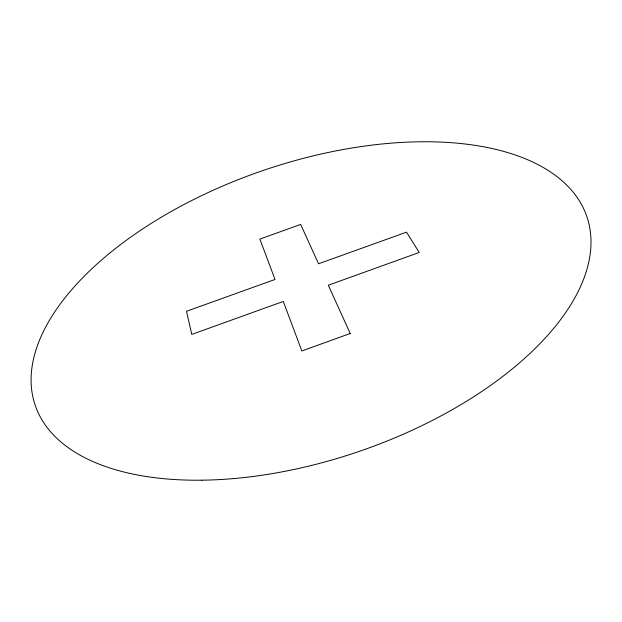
<?xml version="1.0" encoding="UTF-8"?>
<svg xmlns="http://www.w3.org/2000/svg" width="622" height="622" viewBox="0 0 622 622"><rect width="100%" height="100%" fill="white"/><g stroke="black" fill="none" stroke-linecap="round" stroke-linejoin="round"><path stroke-width="0.93" d="M350.225 333.485L301.872 350.971L283.274 301.437L191.755 334.411L186.522 311.28L275.025 279.449L259.864 239.073L300.683 224.433L318.557 263.782L406.5 232.154L419.22 252.462L328.299 285.218L350.225 333.485M201.855 480.184A291.508 148.44 -18.9 0 0 588.886 223.648A291.508 148.44 -18.9 0 0 142.407 229.106A291.508 148.44 -18.9 0 0 201.855 480.184"/></g></svg>
